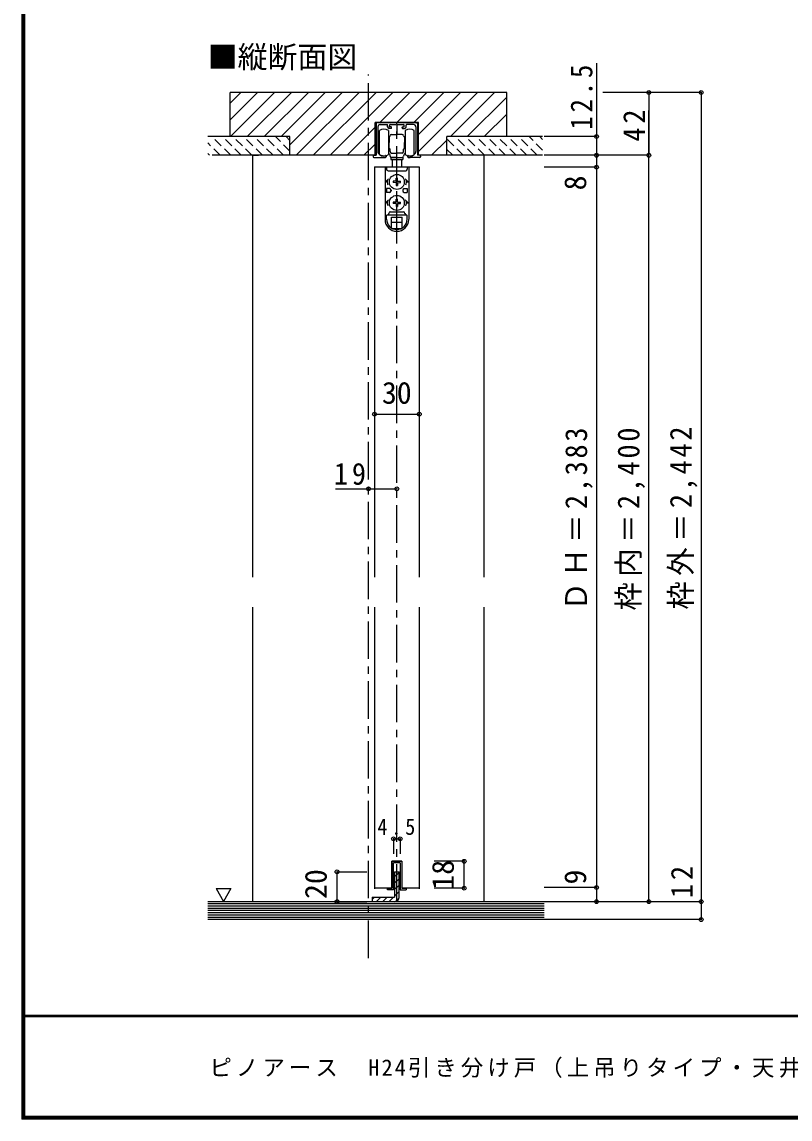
# Model space of a CAD drawing. Units: millimetres at full size, sheet at 1:5; some dimension numbers follow another scale. Extents: x -973 to 977, y -718 to 696.
# Drawn here: x -973 to -460, y -701 to 33 of the extents above; entities that cross this region are included whole.
import ezdxf
from ezdxf.enums import TextEntityAlignment as Align

# ---------------------------------------------------------------- set-up
doc = ezdxf.new("R2010")
doc.units = ezdxf.units.MM
doc.header["$LTSCALE"] = 5
doc.header["$PDMODE"] = 32
doc.header["$PDSIZE"] = 2.5
doc.linetypes.add('CHAIN1', pattern=[8, 5, -1, 1, -1])
doc.linetypes.add('DASHED1', pattern=[1.8, 1.2, -0.6])
for name, color, linetype in [('0-B_寸法', 7, 'Continuous'), ('F-1_枠', 6, 'Continuous'), ('F-A_文字', 7, 'Continuous')]:
    doc.layers.add(name, color=color, linetype=linetype)
doc.styles.add('ＭＳ ゴシック', font='')
doc.styles.get('ＭＳ ゴシック').set_extended_font_data('MS Gothic')

msp = doc.modelspace()

# ---------------------------------------------------------------- linework, layer by layer
at = {"layer": '0-B_寸法', "color": 4}
for p, q in [((-589.111, 5.151), (-589.111, -64.502)), ((-589.111, 5.151), (-589.111, -546)), ((-554.111, -14.5), (-584.867, -14.5)), ((-519.111, -14.5), (-519.111, -567.5)), ((-554.111, -555.5), (-554.111, -26.5)), ((-589.111, -44), (-624.111, -44)), ((-819.111, -56.5), (-815.111, -56.5)), ((-819.111, -56.5), (-815.111, -56.5)), ((-819.111, -56.5), (-819.111, -338.5)), ((-664.111, -56.5), (-668.111, -56.5)), ((-664.111, -338.5), (-664.111, -56.5)), ((-554.111, -56.5), (-624.111, -56.5)), ((-589.111, -64.502), (-624.111, -64.502)), ((-737.611, -229.5), (-707.611, -229.5)), ((-763.611, -279.5), (-722.611, -279.5)), ((-819.111, -358.5), (-819.111, -555.5)), ((-664.111, -555.5), (-664.111, -358.5)), ((-724.861, -513.5), (-720.361, -513.5)), ((-724.861, -513.5), (-724.861, -523.5)), ((-720.361, -513.5), (-720.361, -523.5)), ((-677.611, -528.5), (-697.611, -528.5)), ((-677.611, -546.5), (-677.611, -528.5)), ((-762.611, -555.5), (-762.611, -535.5)), ((-762.611, -535.5), (-742.611, -535.5)), ((-724.111, -538.982), (-721.111, -535.982)), ((-724.111, -543.225), (-721.111, -540.225)), ((-724.111, -547.468), (-721.111, -544.468)), ((-724.111, -551.71), (-721.111, -548.71)), ((-677.611, -546.5), (-697.611, -546.5)), ((-589.111, -546), (-624.111, -546)), ((-589.111, -546), (-589.111, -555.5)), ((-762.611, -555.5), (-742.611, -555.5)), ((-739.111, -553.982), (-737.628, -552.5)), ((-736.386, -555.5), (-733.386, -552.5)), ((-732.143, -555.5), (-729.143, -552.5)), ((-727.9, -555.5), (-724.9, -552.5)), ((-723.617, -555.459), (-721.151, -552.993)), ((-554.111, -555.5), (-624.111, -555.5)), ((-519.111, -555.5), (-554.111, -555.5)), ((-519.111, -567.5), (-624.111, -567.5))]:
    msp.add_line(p, q, dxfattribs=at)
at = {"layer": '0-B_寸法', "color": 4, "linetype": 'CHAIN1'}
for p, q in [((-741.611, -593.168), (-741.611, -2.5)), ((-722.611, -555.5), (-722.611, -34.5))]:
    msp.add_line(p, q, dxfattribs=at)
at = {"layer": '0-B_寸法'}
for p, q in [((-834.111, -44), (-834.111, -14.5)), ((-649.111, -14.5), (-834.111, -14.5)), ((-815.734, -14.5), (-834.111, -32.877)), ((-827.048, -14.5), (-834.111, -21.563)), ((-804.42, -14.5), (-833.92, -44)), ((-793.107, -14.5), (-822.607, -44)), ((-781.793, -14.5), (-811.293, -44)), ((-770.479, -14.5), (-799.979, -44)), ((-759.165, -14.5), (-794.111, -49.445)), ((-747.852, -14.5), (-789.852, -56.5)), ((-736.538, -14.5), (-778.538, -56.5)), ((-725.224, -14.5), (-767.224, -56.5)), ((-713.911, -14.5), (-733.911, -34.5)), ((-702.597, -14.5), (-722.597, -34.5)), ((-691.283, -14.5), (-711.283, -34.5)), ((-679.97, -14.5), (-708.111, -42.641)), ((-668.656, -14.5), (-708.111, -53.955)), ((-657.342, -14.5), (-686.842, -44)), ((-649.111, -44), (-649.111, -14.5)), ((-649.111, -17.582), (-675.528, -44)), ((-649.111, -28.896), (-664.215, -44)), ((-736.511, -35.5), (-736.511, -41.371)), ((-735.311, -34.5), (-735.493, -34.5)), ((-735.311, -34.5), (-709.711, -34.5)), ((-733.811, -36), (-729.111, -36)), ((-728.811, -37.5), (-728.811, -36.3)), ((-727.611, -37.2), (-727.611, -36.5)), ((-727.111, -36), (-723.13, -36)), ((-723.13, -36), (-722.611, -35.7)), ((-722.611, -36.382), (-722.611, -42.179)), ((-717.611, -37.2), (-717.611, -36.5)), ((-716.411, -37.5), (-716.411, -36.3)), ((-711.411, -36), (-716.111, -36)), ((-708.711, -35.5), (-708.711, -41.142)), ((-794.111, -56.5), (-794.111, -44)), ((-737.111, -37.7), (-755.911, -56.5)), ((-736.511, -38.273), (-736.511, -56.5)), ((-735.311, -37.5), (-735.311, -53.871)), ((-734.211, -56.002), (-734.211, -40.002)), ((-728.211, -40.002), (-728.211, -48.002)), ((-728.211, -44.002), (-727.911, -44.002)), ((-727.711, -44.202), (-727.911, -44.002)), ((-726.411, -38.5), (-727.811, -38.5)), ((-727.711, -44.002), (-727.711, -48.002)), ((-727.611, -44.002), (-727.711, -44.002)), ((-726.411, -37.5), (-727.311, -37.5)), ((-726.111, -38.2), (-726.111, -37.8)), ((-726.111, -42.502), (-722.611, -42.502)), ((-719.111, -42.502), (-722.611, -42.502)), ((-719.111, -38.2), (-719.111, -37.8)), ((-718.811, -37.5), (-717.911, -37.5)), ((-718.811, -38.5), (-717.411, -38.5)), ((-717.611, -44.002), (-717.511, -44.002)), ((-717.511, -44.002), (-717.511, -48.002)), ((-717.511, -44.202), (-717.311, -44.002)), ((-717.011, -44.002), (-717.311, -44.002)), ((-717.011, -40.002), (-717.011, -48.002)), ((-711.011, -56.002), (-711.011, -40.002)), ((-709.911, -37.5), (-709.911, -53.871)), ((-708.711, -38.273), (-708.711, -56.5)), ((-689.111, -56.5), (-689.111, -44)), ((-737.111, -49.014), (-744.597, -56.5)), ((-728.211, -45.502), (-727.711, -45.502)), ((-728.211, -48.002), (-728.211, -56.002)), ((-728.211, -50.502), (-727.711, -50.502)), ((-727.911, -45.502), (-727.711, -45.302)), ((-727.711, -50.702), (-727.911, -50.502)), ((-727.711, -52.002), (-727.711, -48.002)), ((-717.311, -45.502), (-717.511, -45.302)), ((-717.011, -45.502), (-717.511, -45.502)), ((-717.511, -52.002), (-717.511, -48.002)), ((-717.511, -50.702), (-717.311, -50.502)), ((-717.011, -50.502), (-717.511, -50.502)), ((-717.011, -48.002), (-717.011, -56.002)), ((-689.111, -46.269), (-699.342, -56.5)), ((-738.511, -57), (-738.511, -57.5)), ((-738.011, -56.5), (-736.511, -56.5)), ((-738.011, -58), (-731.411, -58)), ((-736.511, -53.902), (-736.511, -53.975)), ((-729.861, -56.951), (-729.861, -57.566)), ((-728.211, -52.002), (-727.911, -52.002)), ((-727.711, -51.802), (-727.911, -52.002)), ((-727.611, -52.002), (-727.711, -52.002)), ((-727.111, -54.002), (-727.111, -52.502)), ((-718.611, -58.302), (-726.611, -58.302)), ((-726.611, -58.302), (-726.611, -59.302)), ((-726.111, -55.002), (-722.611, -55.002)), ((-722.611, -58.002), (-726.111, -58.002)), ((-725.611, -58.002), (-725.611, -58.302)), ((-719.111, -55.002), (-722.611, -55.002)), ((-722.611, -58.002), (-719.111, -58.002)), ((-719.611, -58.002), (-719.611, -58.302)), ((-718.611, -58.302), (-718.611, -59.302)), ((-718.111, -54.002), (-718.111, -52.502)), ((-717.611, -52.002), (-717.511, -52.002)), ((-717.511, -51.802), (-717.311, -52.002)), ((-717.011, -52.002), (-717.311, -52.002)), ((-715.361, -57.566), (-715.361, -56.951)), ((-707.211, -58), (-713.811, -58)), ((-707.211, -56.5), (-708.711, -56.5)), ((-706.711, -57), (-706.711, -57.5)), ((-730.51, -64.302), (-730.51, -99.202)), ((-730.467, -64.302), (-714.667, -64.302)), ((-730.467, -64.302), (-714.667, -64.302)), ((-729.51, -64.302), (-729.51, -65.802)), ((-726.611, -59.302), (-718.611, -59.302)), ((-725.611, -64.302), (-725.611, -59.302)), ((-719.611, -59.302), (-719.611, -64.302)), ((-715.71, -64.302), (-715.71, -65.802)), ((-714.71, -64.302), (-714.71, -99.202)), ((-728.267, -72.302), (-730.11, -74.302)), ((-728.51, -66.802), (-716.71, -66.802)), ((-723.13, -73.783), (-723.096, -71.852)), ((-722.124, -71.852), (-723.096, -71.852)), ((-722.09, -73.783), (-722.124, -71.852)), ((-716.953, -72.302), (-715.11, -74.302)), ((-729.01, -74.302), (-730.11, -74.302)), ((-729.51, -78.802), (-729.51, -81.302)), ((-727.51, -78.802), (-729.51, -78.802)), ((-726.51, -79.802), (-726.51, -80.302)), ((-723.13, -73.783), (-725.06, -73.816)), ((-725.06, -73.816), (-725.06, -74.788)), ((-723.13, -74.822), (-725.06, -74.788)), ((-723.13, -74.822), (-723.096, -76.752)), ((-723.096, -76.752), (-722.124, -76.752)), ((-722.09, -74.822), (-722.124, -76.752)), ((-722.09, -73.783), (-720.16, -73.816)), ((-722.09, -74.822), (-720.16, -74.788)), ((-720.16, -74.788), (-720.16, -73.816)), ((-718.71, -79.802), (-718.71, -80.302)), ((-717.71, -78.802), (-715.71, -78.802)), ((-716.21, -74.302), (-715.11, -74.302)), ((-715.71, -78.802), (-715.71, -81.302)), ((-728.267, -86.302), (-730.11, -88.302)), ((-727.51, -81.302), (-729.51, -81.302)), ((-723.13, -87.783), (-725.06, -87.816)), ((-725.06, -87.816), (-725.06, -88.788)), ((-723.13, -87.783), (-723.096, -85.852)), ((-722.124, -85.852), (-723.096, -85.852)), ((-722.09, -87.783), (-722.124, -85.852)), ((-722.09, -87.783), (-720.16, -87.816)), ((-720.16, -88.788), (-720.16, -87.816)), ((-717.71, -81.302), (-715.71, -81.302)), ((-716.953, -86.302), (-715.11, -88.302)), ((-729.01, -88.302), (-730.11, -88.302)), ((-727.01, -94.302), (-718.21, -94.302)), ((-723.13, -88.822), (-725.06, -88.788)), ((-723.13, -88.822), (-723.096, -90.752)), ((-723.096, -90.752), (-722.124, -90.752)), ((-722.09, -88.822), (-722.124, -90.752)), ((-722.09, -88.822), (-720.16, -88.788)), ((-716.21, -88.302), (-715.11, -88.302)), ((-729.51, -99.202), (-729.51, -96.802)), ((-729.01, -96.302), (-716.21, -96.302)), ((-726.11, -97.802), (-719.11, -97.802)), ((-726.11, -105.149), (-726.11, -97.802)), ((-726.11, -101.302), (-719.11, -101.302)), ((-719.11, -105.149), (-719.11, -97.802)), ((-715.71, -99.202), (-715.71, -96.802)), ((-725.638, -105.402), (-719.582, -105.402)), ((-725.861, -528.5), (-719.361, -528.5)), ((-720.361, -529.5), (-724.861, -529.5)), ((-724.861, -547.5), (-724.861, -529.5)), ((-720.361, -529.5), (-720.361, -547.5)), ((-719.361, -528.5), (-719.361, -546.5)), ((-843.546, -546.686), (-838.546, -555.347)), ((-724.861, -547.5), (-728.861, -547.5)), ((-720.361, -547.5), (-716.361, -547.5)), ((-624.111, -557), (-849.111, -557)), ((-624.111, -558.5), (-849.111, -558.5)), ((-624.111, -560), (-849.111, -560)), ((-624.111, -561.5), (-849.111, -561.5)), ((-624.111, -563), (-849.111, -563)), ((-624.111, -564.5), (-849.111, -564.5)), ((-624.111, -566), (-849.111, -566))]:
    msp.add_line(p, q, dxfattribs=at)
at = {"layer": '0-B_寸法', "color": 3}
for p, q in [((-708.111, -34.5), (-737.111, -34.5)), ((-737.111, -56.5), (-737.111, -34.5)), ((-708.111, -56.5), (-708.111, -34.5)), ((-737.011, -56.5), (-846.223, -56.5)), ((-625.111, -56.5), (-708.211, -56.5)), ((-724.111, -535.5), (-724.111, -552.5)), ((-724.111, -535.5), (-721.111, -535.5)), ((-721.111, -552.5), (-721.111, -535.5)), ((-739.111, -552.5), (-724.111, -552.5)), ((-739.111, -552.5), (-739.111, -555.5)), ((-724.111, -555.5), (-739.111, -555.5))]:
    msp.add_line(p, q, dxfattribs=at)
at = {"layer": '0-B_寸法', "color": 2}
for p, q in [((-794.111, -44), (-849.111, -44)), ((-625.111, -44), (-689.111, -44)), ((-624.111, -555.5), (-849.111, -555.5)), ((-624.111, -567.5), (-849.111, -567.5))]:
    msp.add_line(p, q, dxfattribs=at)
at = {"layer": '0-B_寸法', "color": 4, "linetype": 'DASHED1'}
for p, q in [((-833.723, -56.5), (-846.223, -44)), ((-826.652, -56.5), (-839.152, -44)), ((-819.581, -56.5), (-832.081, -44)), ((-812.51, -56.5), (-825.01, -44)), ((-805.439, -56.5), (-817.939, -44)), ((-798.368, -56.5), (-810.868, -44)), ((-794.111, -53.686), (-803.797, -44)), ((-794.111, -46.615), (-796.726, -44)), ((-671.088, -56.5), (-683.588, -44)), ((-664.017, -56.5), (-676.517, -44)), ((-656.946, -56.5), (-669.446, -44)), ((-649.875, -56.5), (-662.375, -44)), ((-642.804, -56.5), (-655.304, -44)), ((-635.733, -56.5), (-648.233, -44)), ((-628.662, -56.5), (-641.162, -44)), ((-625.111, -52.98), (-634.091, -44)), ((-625.111, -45.909), (-627.02, -44)), ((-840.794, -56.5), (-849.111, -48.183)), ((-678.159, -56.5), (-689.111, -45.549)), ((-847.865, -56.5), (-849.111, -55.255)), ((-685.231, -56.5), (-689.111, -52.62))]:
    msp.add_line(p, q, dxfattribs=at)
at = {"layer": '0-B_寸法', "color": 6}
for p, q in [((-737.611, -64.302), (-737.611, -338.5)), ((-737.611, -358.5), (-737.611, -547)), ((-707.611, -358.5), (-707.611, -547)), ((-719.361, -528.5), (-719.361, -546.5)), ((-725.861, -546.5), (-737.611, -546.5)), ((-707.611, -546.5), (-719.361, -546.5))]:
    msp.add_line(p, q, dxfattribs=at)
at = {"layer": '0-B_寸法', "color": 4}
msp.add_lwpolyline([(-519.111, -14.5), (-554.111, -14.5), (-554.111, -56.5)], dxfattribs=at)
at = {"layer": '0-B_寸法'}
for points in [[(-722.611, -35.7), (-722.091, -36), (-718.111, -36)], [(-728.861, -547.5), (-728.861, -546.5), (-725.861, -546.5), (-725.861, -528.5)], [(-843.546, -546.686), (-833.546, -546.686), (-838.546, -555.347)], [(-719.361, -546.5), (-716.361, -546.5), (-716.361, -547.5)]]:
    msp.add_lwpolyline(points, dxfattribs=at)
at = {"layer": '0-B_寸法', "color": 6}
for points in [[(-737.611, -64.302), (-707.611, -64.302), (-707.611, -338.5)], [(-719.361, -528.5), (-725.861, -528.5), (-725.861, -546.5)]]:
    msp.add_lwpolyline(points, dxfattribs=at)
at = {"layer": '0-B_寸法'}
for centre in [(-722.61, -74.302), (-722.61, -88.302)]:
    msp.add_circle(centre, 5, dxfattribs=at)
for centre, radius, start, end in [((-735.511, -35.5), 1, 90, 180), ((-733.811, -37.5), 1.5, 90, 180), ((-729.111, -36.3), 0.3, 0, 90), ((-727.111, -36.5), 0.5, 90, 180), ((-718.111, -36.5), 0.5, 0, 90), ((-716.111, -36.3), 0.3, 90, 180), ((-711.411, -37.5), 1.5, 0, 90), ((-709.711, -35.5), 1, 0, 90), ((-731.211, -44.002), 5, 53.1301, 126.8699), ((-727.811, -37.5), 1, 180, 270), ((-727.311, -37.2), 0.3, 180, 270), ((-727.611, -43.502), 0.5, 270, 0), ((-726.111, -43.502), 1, 90, 180), ((-726.411, -37.8), 0.3, 0, 90), ((-726.411, -38.2), 0.3, 270, 0), ((-718.811, -37.8), 0.3, 90, 180), ((-718.811, -38.2), 0.3, 180, 270), ((-719.111, -43.502), 1, 0, 90), ((-717.611, -43.502), 0.5, 180, 270), ((-717.911, -37.2), 0.3, 270, 0), ((-717.411, -37.5), 1, 270, 0), ((-714.011, -44.002), 5, 53.1301, 126.8699), ((-738.011, -57), 0.5, 90, 180), ((-738.011, -57.5), 0.5, 180, 270), ((-732.811, -53.871), 2.5, 180, 235.9442), ((-731.411, -51.8), 5, 235.9442, 283.64168), ((-731.211, -52.002), 5, 233.1301, 306.8699), ((-731.411, -51.8), 6.2, 270, 282.23163), ((-730.161, -56.951), 0.3, 360, 103.64168), ((-730.161, -57.566), 0.3, 282.23163, 0), ((-729.111, -57.002), 2, 0, 63.25632), ((-727.611, -52.502), 0.5, 0, 90), ((-726.111, -54.002), 1, 180, 270), ((-726.111, -57.002), 1, 180, 270), ((-719.111, -54.002), 1, 270, 0), ((-719.111, -57.002), 1, 270, 0), ((-717.611, -52.502), 0.5, 90, 180), ((-716.111, -57.002), 2, 116.74368, 180), ((-714.011, -52.002), 5, 233.1301, 306.8699), ((-715.061, -56.951), 0.3, 76.35832, 180), ((-715.061, -57.566), 0.3, 180, 257.76837), ((-713.811, -51.8), 6.2, 257.76837, 270), ((-713.811, -51.8), 5, 256.35832, 270), ((-713.811, -51.8), 5, 270, 304.0558), ((-712.411, -53.871), 2.5, 304.0558, 0), ((-707.211, -57), 0.5, 0, 90), ((-707.211, -57.5), 0.5, 270, 0), ((-728.51, -65.802), 1, 180, 270), ((-716.71, -65.802), 1, 270, 0), ((-722.61, -74.302), 6.4, 167.82427, 198.20996), ((-722.61, -74.302), 6.4, 341.79004, 12.17573), ((-727.51, -79.802), 1, 0, 90), ((-727.51, -80.302), 1, 270, 0), ((-717.71, -79.802), 1, 90, 180), ((-717.71, -80.302), 1, 180, 270), ((-722.61, -88.302), 6.4, 167.82427, 198.20996), ((-722.61, -88.302), 6.4, 341.79004, 12.17573), ((-729.01, -95.302), 1, 270, 0), ((-727.01, -95.302), 1, 90, 180), ((-718.21, -95.302), 1, 0, 90), ((-716.21, -95.302), 1, 180, 270), ((-722.61, -99.402), 7.9, 180, 0), ((-729.01, -96.802), 0.5, 90, 180), ((-722.61, -99.202), 6.9, 180, 0), ((-716.21, -96.802), 0.5, 0, 90)]:
    msp.add_arc(centre, radius, start, end, dxfattribs=at)
at = {"layer": '0-B_寸法', "color": 3}
msp.add_arc((-724.111, -552.5), 3, 270, 0, dxfattribs=at)
at = {"layer": '0-B_寸法'}
for p in [(-554.111, -14.5), (-519.111, -14.5), (-589.111, -44), (-589.111, -56.5), (-554.111, -56.5), (-589.111, -64.502), (-737.611, -229.5), (-707.611, -229.5), (-741.611, -279.5), (-722.611, -279.5), (-724.861, -513.5), (-720.361, -513.5), (-677.611, -528.5), (-762.611, -535.5), (-677.611, -546.5), (-589.111, -546), (-762.611, -555.5), (-589.111, -555.5), (-554.111, -555.5), (-519.111, -555.5), (-519.111, -567.5)]:
    msp.add_point(p, dxfattribs=at)
at = {"layer": 'F-1_枠'}
for p, q in [((-973.347, 695.833), (-973.347, -700.833)), ((-972.514, 695.833), (-972.514, -700.833)), ((-971.68, 695.833), (-971.68, -700.833)), ((976.653, -631.667), (-973.347, -631.667)), ((976.653, -632.5), (-973.347, -632.5)), ((976.653, -699.167), (-973.347, -699.167)), ((976.653, -700), (-973.347, -700)), ((976.653, -700.833), (-973.347, -700.833))]:
    msp.add_line(p, q, dxfattribs=at)

# ---------------------------------------------------------------- texts
at = {"layer": '0-B_寸法', "style": 'ＭＳ ゴシック'}
for s, p in [('■縦断面図', (-849.111, -2.5)), ('30', (-732.611, -227))]:
    msp.add_text(s, height=14.66, dxfattribs=at).set_placement(p, align=Align.BOTTOM_LEFT)
for s, p in [('8', (-591.611, -79.951)), ('20', (-765.111, -553.707)), ('18', (-680.111, -547.5)), ('9', (-591.611, -544))]:
    msp.add_text(s, height=14.66, rotation=90, dxfattribs=at).set_placement(p, align=Align.BOTTOM_LEFT)
at = {"layer": '0-B_寸法', "char_height": 14.66, "attachment_point": 7, "rotation": 90, "style": 'ＭＳ ゴシック'}
for s, insert in [('\\T1.28;\\W0.9;12.5', (-591.611, -39.353)), ('\\T1.27;\\W0.95;42', (-556.611, -47.385)), ('\\T1.19;\\W0.95;ＤＨ＝2,383', (-591.611, -360.875)), ('\\T1.19;\\W0.95;枠内＝2,400', (-556.611, -360.875)), ('\\T1.19;\\W0.95;枠外＝2,442', (-521.611, -360.219)), ('\\T1.27;\\W0.95;12', (-524.719, -553.073))]:
    msp.add_mtext(s, dxfattribs=dict(at, insert=insert))
at = {"layer": '0-B_寸法', "attachment_point": 7, "style": 'ＭＳ ゴシック'}
for s, insert, char_height in [('\\T1.27;\\W0.95;19', (-764.736, -277), 14.66), ('\\T1.38;\\W0.9;4.5', (-735.611, -511), 11)]:
    msp.add_mtext(s, dxfattribs=dict(at, insert=insert, char_height=char_height))
at = {"layer": 'F-A_文字', "insert": (-847.938, -673.333), "char_height": 11, "attachment_point": 7, "style": 'ＭＳ ゴシック'}
msp.add_mtext('\\T1.18;ピノアース\u3000H24引き分け戸（上吊りタイプ・天井レール埋込）固定枠155㎜幅\u3000２方枠', dxfattribs=at)

doc.saveas('drawing.dxf')
